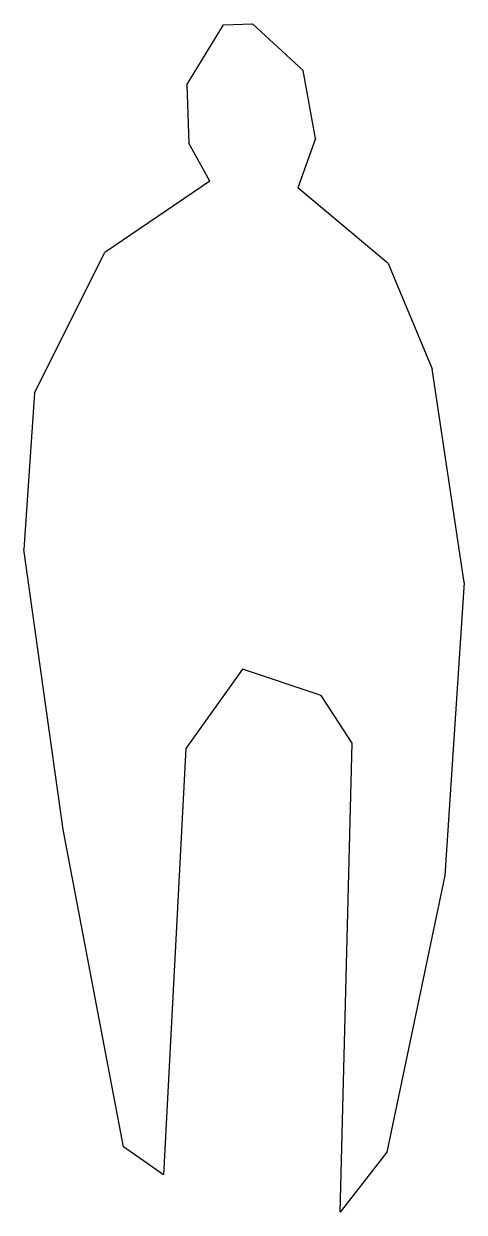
# Model space of a CAD drawing. Extents: x -0.83 to 0.32, y 0 to 3.1.
import ezdxf

# ---------------------------------------------------------------- set-up
doc = ezdxf.new("R2010")
doc.units = 0
doc.layers.get('0').update_dxf_attribs({"linetype": 'CONTINUOUS'})

msp = doc.modelspace()

# ---------------------------------------------------------------- linework, layer by layer
at = {"color": 0, "linetype": 'BYBLOCK'}
for points, invisible_edges in [([(-0.3047, 3.0974), (-0.2286, 3.1002), (-0.097, 2.978), (-0.4006, 2.9413)], 4), ([(-0.097, 2.978), (-0.4006, 2.9413), (-0.395, 2.789), (-0.065, 2.8013)], 5), ([(-0.395, 2.789), (-0.065, 2.8013), (-0.1111, 2.6725), (-0.3405, 2.6894)], 5), ([(-0.1111, 2.6725), (-0.3405, 2.6894), (-0.6141, 2.5032), (0.1249, 2.475)], 5), ([(-0.6141, 2.5032), (0.1249, 2.475), (0.2396, 2.1997), (-0.7973, 2.1377)], 5), ([(0.2396, 2.1997), (-0.7973, 2.1377), (-0.8255, 1.7289), (0.3233, 1.6424)], 5), ([(-0.8255, 1.7289), (-0.2548, 1.4167), (-0.4024, 1.2099), (-0.7231, 0.9984)], 5), ([(-0.8255, 1.7289), (0.3233, 1.6424), (-0.0499, 1.3481), (-0.2548, 1.4167)], 11), ([(-0.0499, 1.3481), (0.3233, 1.6424), (0.2726, 0.878), (0.031, 1.224)], 5), ([(-0.7231, 0.9984), (-0.4024, 1.2099), (-0.4609, 0.0978), (-0.5652, 0.1702)], 1), ([(0.031, 1.224), (0.2726, 0.878), (0.1213, 0.157), (0, 0)], 1)]:
    msp.add_3dface(points, dxfattribs=dict(at, invisible_edges=invisible_edges))

doc.saveas('drawing.dxf')
